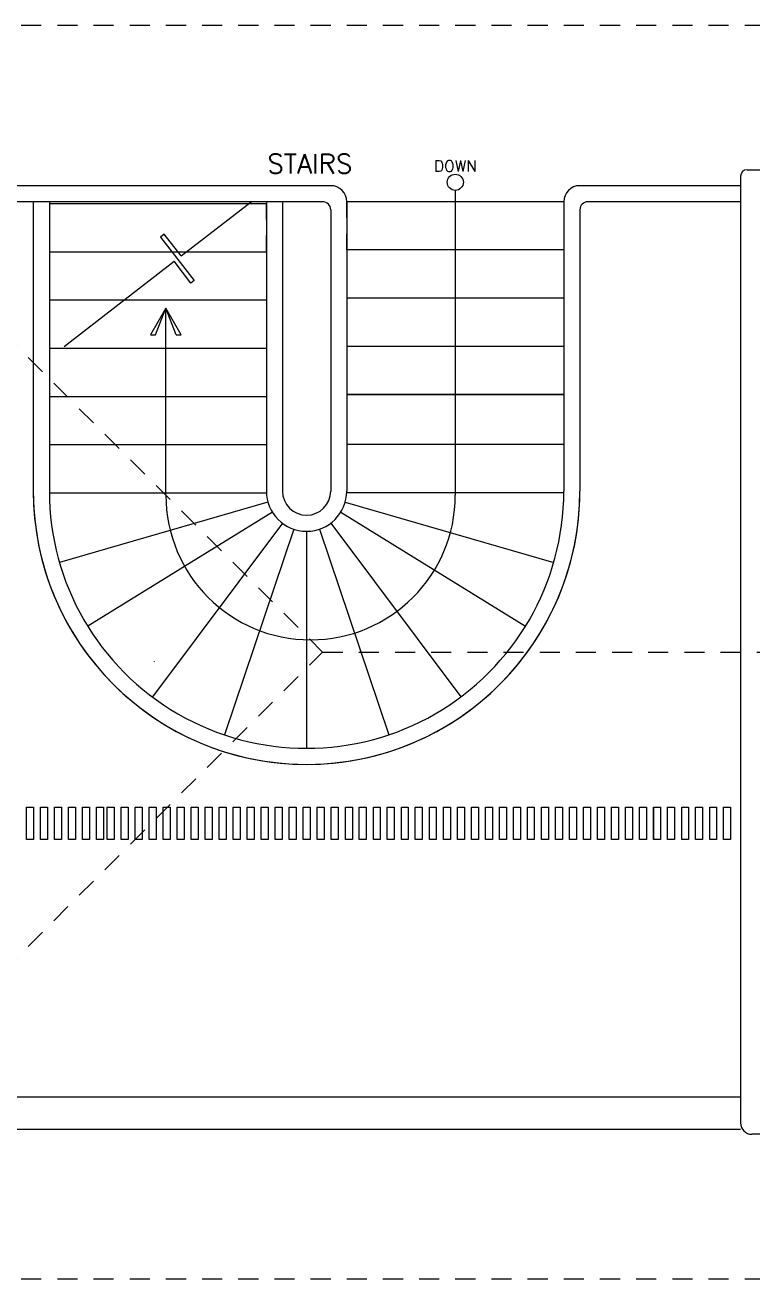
# Model space of a CAD drawing. Header units: metres. Extents: x -232 to 581, y 30 to 789.
# Drawn here: x 221.81 to 226.33, y 725.92 to 733.72 of the extents above; entities that cross this region are included whole.
import ezdxf

# ---------------------------------------------------------------- set-up
doc = ezdxf.new("R2010")
doc.units = ezdxf.units.M
doc.linetypes.add('DASHED', pattern=[0.75, 0.5, -0.25])
doc.linetypes.add('HIDDEN2', pattern=[0.1875, 0.125, -0.0625])
for name, color, linetype, lineweight in [('A-DOOR', 35, 'Continuous', 5), ('A-WALL', 250, 'Continuous', 20), ('baranda vidrio', 143, 'Continuous', 0), ('baños', 140, 'Continuous', 0), ('muros bajitos', 252, 'Continuous', 5), ('textos', 7, 'Continuous', 0)]:
    doc.layers.add(name, color=color, linetype=linetype, lineweight=lineweight)
doc.layers.add('PISO', color=7, linetype='Continuous', lineweight=5, true_color=0xe6e6e6)
doc.layers.add('Techos 1', color=7, linetype='HIDDEN2', lineweight=9, true_color=0x42391a)
doc.styles.add('Roman', font='romans')
doc.styles.get("Standard").update_dxf_attribs({"font": 'arial.ttf'})

# ---------------------------------------------------------------- blocks, each defined once
blk = doc.blocks.new('21.11.2025 LN09 2DO NIVEL')
at = {"layer": 'A-DOOR', "color": 18, "true_color": 0x000000}
for points in [[(260.4863, 142.2352), (260.5296, 142.2352), (260.5296, 142.0352), (260.4863, 142.0352)], [(260.5739, 142.2352), (260.6171, 142.2352), (260.6171, 142.0352), (260.5739, 142.0352)], [(260.6604, 142.2352), (260.7037, 142.2352), (260.7037, 142.0352), (260.6604, 142.0352)], [(260.7479, 142.2352), (260.7912, 142.2352), (260.7912, 142.0352), (260.7479, 142.0352)], [(260.8345, 142.2352), (260.8777, 142.2352), (260.8777, 142.0352), (260.8345, 142.0352)], [(260.922, 142.2352), (260.9653, 142.2352), (260.9653, 142.0352), (260.922, 142.0352)], [(260.9879, 142.2352), (261.0312, 142.2352), (261.0312, 142.0352), (260.9879, 142.0352)], [(261.0754, 142.2352), (261.1187, 142.2352), (261.1187, 142.0352), (261.0754, 142.0352)], [(261.162, 142.2352), (261.2052, 142.2352), (261.2052, 142.0352), (261.162, 142.0352)], [(261.2495, 142.2352), (261.2927, 142.2352), (261.2927, 142.0352), (261.2495, 142.0352)], [(261.336, 142.2352), (261.3793, 142.2352), (261.3793, 142.0352), (261.336, 142.0352)], [(261.4235, 142.2352), (261.4668, 142.2352), (261.4668, 142.0352), (261.4235, 142.0352)], [(261.5101, 142.2352), (261.5533, 142.2352), (261.5533, 142.0352), (261.5101, 142.0352)], [(261.5976, 142.2352), (261.6409, 142.2352), (261.6409, 142.0352), (261.5976, 142.0352)], [(261.6851, 142.2352), (261.7284, 142.2352), (261.7284, 142.0352), (261.6851, 142.0352)], [(261.7727, 142.2352), (261.8159, 142.2352), (261.8159, 142.0352), (261.7727, 142.0352)], [(261.8592, 142.2352), (261.9025, 142.2352), (261.9025, 142.0352), (261.8592, 142.0352)], [(261.9467, 142.2352), (261.99, 142.2352), (261.99, 142.0352), (261.9467, 142.0352)], [(262.0333, 142.2352), (262.0765, 142.2352), (262.0765, 142.0352), (262.0333, 142.0352)], [(262.1208, 142.2352), (262.164, 142.2352), (262.164, 142.0352), (262.1208, 142.0352)], [(262.2073, 142.2352), (262.2506, 142.2352), (262.2506, 142.0352), (262.2073, 142.0352)], [(262.2948, 142.2352), (262.3381, 142.2352), (262.3381, 142.0352), (262.2948, 142.0352)], [(262.3824, 142.2352), (262.4256, 142.2352), (262.4256, 142.0352), (262.3824, 142.0352)], [(262.4699, 142.2352), (262.5132, 142.2352), (262.5132, 142.0352), (262.4699, 142.0352)], [(262.5564, 142.2352), (262.5997, 142.2352), (262.5997, 142.0352), (262.5564, 142.0352)], [(262.644, 142.2352), (262.6872, 142.2352), (262.6872, 142.0352), (262.644, 142.0352)], [(262.7305, 142.2352), (262.7738, 142.2352), (262.7738, 142.0352), (262.7305, 142.0352)], [(262.818, 142.2352), (262.8613, 142.2352), (262.8613, 142.0352), (262.818, 142.0352)], [(262.9046, 142.2352), (262.9478, 142.2352), (262.9478, 142.0352), (262.9046, 142.0352)], [(262.9921, 142.2352), (263.0353, 142.2352), (263.0353, 142.0352), (262.9921, 142.0352)], [(263.0796, 142.2352), (263.1229, 142.2352), (263.1229, 142.0352), (263.0796, 142.0352)], [(263.1671, 142.2352), (263.2104, 142.2352), (263.2104, 142.0352), (263.1671, 142.0352)], [(263.2537, 142.2352), (263.2969, 142.2352), (263.2969, 142.0352), (263.2537, 142.0352)], [(263.3412, 142.2352), (263.3845, 142.2352), (263.3845, 142.0352), (263.3412, 142.0352)], [(263.4277, 142.2352), (263.471, 142.2352), (263.471, 142.0352), (263.4277, 142.0352)], [(263.5153, 142.2352), (263.5585, 142.2352), (263.5585, 142.0352), (263.5153, 142.0352)], [(263.6018, 142.2352), (263.6451, 142.2352), (263.6451, 142.0352), (263.6018, 142.0352)], [(263.6893, 142.2352), (263.7326, 142.2352), (263.7326, 142.0352), (263.6893, 142.0352)], [(263.7768, 142.2352), (263.8201, 142.2352), (263.8201, 142.0352), (263.7768, 142.0352)], [(263.8644, 142.2352), (263.9076, 142.2352), (263.9076, 142.0352), (263.8644, 142.0352)], [(263.9509, 142.2352), (263.9942, 142.2352), (263.9942, 142.0352), (263.9509, 142.0352)], [(264.0384, 142.2352), (264.0817, 142.2352), (264.0817, 142.0352), (264.0384, 142.0352)], [(264.125, 142.2352), (264.1682, 142.2352), (264.1682, 142.0352), (264.125, 142.0352)], [(264.2125, 142.2352), (264.2558, 142.2352), (264.2558, 142.0352), (264.2125, 142.0352)], [(264.299, 142.2352), (264.3423, 142.2352), (264.3423, 142.0352), (264.299, 142.0352)], [(264.3, 142.2352), (264.3433, 142.2352), (264.3433, 142.0352), (264.3, 142.0352)], [(264.3866, 142.2352), (264.4298, 142.2352), (264.4298, 142.0352), (264.3866, 142.0352)], [(264.3876, 142.2352), (264.4308, 142.2352), (264.4308, 142.0352), (264.3876, 142.0352)], [(264.4741, 142.2352), (264.5174, 142.2352), (264.5174, 142.0352), (264.4741, 142.0352)], [(264.5616, 142.2352), (264.6049, 142.2352), (264.6049, 142.0352), (264.5616, 142.0352)], [(264.6481, 142.2352), (264.6914, 142.2352), (264.6914, 142.0352), (264.6481, 142.0352)], [(264.7357, 142.2352), (264.7789, 142.2352), (264.7789, 142.0352), (264.7357, 142.0352)], [(264.8222, 142.2352), (264.8655, 142.2352), (264.8655, 142.0352), (264.8222, 142.0352)]]:
    blk.add_lwpolyline(points, close=True, dxfattribs=at)
at = {"layer": 'A-WALL', "color": 18, "true_color": 0x000000}
for p, q in [((264.9685, 146.2015), (265.8385, 146.2015)), ((264.9285, 146.1615), (264.9285, 140.2714)), ((265.8635, 140.2014), (264.9985, 140.2014))]:
    blk.add_line(p, q, dxfattribs=at)
for centre, radius, start, end in [((264.9685, 146.1615), 0.04, 90, 180), ((264.9985, 140.2714), 0.07, 180, 270)]:
    blk.add_arc(centre, radius, start, end, dxfattribs=at)
at = {"layer": 'baranda vidrio', "color": 18, "true_color": 0x000000}
blk.add_arc((262.2285, 144.2024), 0.15, 180, 360, dxfattribs=at)
at = {"layer": 'muros bajitos', "color": 18, "true_color": 0x000000}
for p, q in [((262.3785, 146.1024), (259.5285, 146.1024)), ((264.9285, 146.1024), (263.9285, 146.1024)), ((262.3285, 146.0024), (259.5285, 146.0024)), ((260.5285, 146.0024), (260.5285, 144.2024)), ((260.6285, 146.0024), (260.6285, 144.2024)), ((261.9785, 146.0024), (261.9785, 144.2024)), ((262.0785, 146.0024), (262.0785, 144.2024)), ((262.3785, 145.9524), (262.3785, 144.2024)), ((262.4785, 146.0024), (262.4785, 144.2024)), ((263.8285, 146.0024), (263.8285, 144.2024)), ((263.9285, 145.9524), (263.9285, 144.2024)), ((264.9314, 146.0024), (263.9785, 146.0024))]:
    blk.add_line(p, q, dxfattribs=at)
for centre, radius, start, end in [((262.3785, 146.0024), 0.1, 0, 90), ((263.9285, 146.0024), 0.1, 90, 180), ((262.3285, 145.9524), 0.05, 0, 90), ((263.9785, 145.9524), 0.05, 90, 180), ((262.2285, 144.2024), 1.7, 180, 0), ((262.2285, 144.2024), 1.6, 180, 0.00098), ((262.2285, 144.2024), 0.25, 180, 0), ((262.2285, 144.2024), 0.15, 180, 0)]:
    blk.add_arc(centre, radius, start, end, dxfattribs=at)
at = {"layer": 'PISO', "color": 18, "true_color": 0x000000}
for p, q in [((260.5285, 146.0024), (260.5285, 144.2024)), ((260.6285, 145.9918), (261.5909, 145.9918)), ((261.448, 145.6658), (261.8828, 146.0024)), ((261.5909, 145.9918), (261.9785, 145.9918)), ((262.0785, 146.0024), (262.0785, 144.2024)), ((263.8285, 146.0024), (262.4785, 146.0024)), ((261.3434, 145.8009), (261.3204, 145.783)), ((261.3204, 145.783), (261.5295, 145.5128)), ((261.448, 145.6658), (261.3434, 145.8009)), ((260.6285, 145.6918), (261.9785, 145.6918)), ((260.7201, 145.1024), (261.404, 145.6318)), ((261.5086, 145.4967), (261.404, 145.6318)), ((263.8285, 145.7024), (262.4785, 145.7024)), ((261.5295, 145.5128), (261.5086, 145.4967)), ((263.8285, 145.4024), (262.4785, 145.4024)), ((260.6285, 145.3918), (261.9785, 145.3918)), ((260.6285, 145.0918), (261.9785, 145.0918)), ((263.8285, 145.1024), (262.4785, 145.1024)), ((260.6285, 144.7918), (261.9785, 144.7918)), ((260.6285, 144.7918), (261.9785, 144.7918)), ((263.8285, 144.8024), (262.4785, 144.8024)), ((262.4785, 144.8024), (263.8285, 144.8024)), ((260.6285, 144.4918), (261.9785, 144.4918)), ((263.8285, 144.4918), (262.4785, 144.4918)), ((260.6285, 144.1918), (261.9785, 144.1918)), ((263.8285, 144.1918), (262.4785, 144.1918)), ((261.9883, 144.1329), (260.6914, 143.7581)), ((262.0158, 144.071), (260.8673, 143.3614)), ((262.4412, 144.071), (263.5897, 143.3614)), ((262.4687, 144.1329), (263.7656, 143.7581)), ((262.0786, 144.0023), (261.2693, 142.9218)), ((262.3784, 144.0023), (263.1878, 142.9218)), ((262.1487, 143.9654), (261.7178, 142.6861)), ((262.1487, 143.9654), (261.7178, 142.6861)), ((262.2285, 143.9524), (262.2285, 142.6024)), ((262.2285, 143.9524), (262.2285, 142.6024)), ((262.3083, 143.9654), (262.7392, 142.6861)), ((262.3083, 143.9654), (262.7392, 142.6861)), ((261.2835, 143.1418), (261.2835, 143.1446)), ((259.5285, 140.4338), (264.9285, 140.4338)), ((259.4885, 140.2338), (264.9285, 140.2338))]:
    blk.add_line(p, q, dxfattribs=at)
at = {"layer": 'PISO', "color": 18, "linetype": 'DASHED', "ltscale": 0.1, "true_color": 0x000000}
for p, q in [((261.9785, 145.6918), (261.9785, 146.0024)), ((262.4785, 145.7024), (262.4785, 146.0024)), ((262.8661, 145.4024), (262.4785, 145.4024))]:
    blk.add_line(p, q, dxfattribs=at)
at = {"layer": 'PISO', "color": 18, "true_color": 0x000000}
blk.add_arc((262.2285, 144.2024), 1.7, 180, 0.00098, dxfattribs=at)
at = {"layer": 'Techos 1', "color": 18, "true_color": 0x000000}
for p, q in [((258.4285, 147.1015), (270.5753, 147.1015)), ((258.4285, 147.1015), (262.3285, 143.2014)), ((258.4285, 139.3014), (262.3285, 143.2014)), ((262.3285, 143.2014), (274.4785, 143.2014)), ((258.4285, 139.3014), (283.8785, 139.3014))]:
    blk.add_line(p, q, dxfattribs=at)
at = {"layer": 'textos', "color": 18, "true_color": 0x000000}
for p, q in [((263.1535, 146.0733), (263.1535, 144.177)), ((261.3535, 145.3405), (261.2578, 145.1747)), ((261.2888, 145.1747), (261.3535, 145.3405)), ((261.3535, 144.177), (261.3535, 145.3405)), ((261.4493, 145.1747), (261.3535, 145.3405)), ((261.4183, 145.1747), (261.3535, 145.3405)), ((261.2578, 145.1747), (261.2888, 145.1747)), ((261.4183, 145.1747), (261.4493, 145.1747))]:
    blk.add_line(p, q, dxfattribs=at)
blk.add_circle((263.1535, 146.1233), 0.05, dxfattribs=at)
for start, end in [(180, 270), (270, 0)]:
    blk.add_arc((262.2535, 144.177), 0.9, start, end, dxfattribs=at)
at = {"layer": 'baños', "color": 18, "linetype": 'Continuous', "true_color": 0x000000, "flags": 8}
for tag, p in [('TRADENAME', (265.5139, 159.7825, 0)), ('MODELNUMBER', (265.5139, 159.7825, 0)), ('PRODUCT', (265.5139, 159.7825, 0)), ('MATERIAL', (265.5139, 159.7824, 0)), ('MODELNUMBER', (266.6886, 159.7825, 0)), ('PRODUCT', (266.6886, 159.7825, 0)), ('TRADENAME', (266.6886, 159.7825, 0)), ('MATERIAL', (266.6886, 159.7824, 0))]:
    blk.add_attdef(tag, p, '', height=0.0000254, rotation=180.00008, dxfattribs=at)
at = {"layer": 'textos', "color": 18, "true_color": 0x000000, "insert": (263.9513, 146.1788), "char_height": 0.15, "width": 3.404877, "attachment_point": 9}
blk.add_mtext('\\pxqc;{\\Fromans|c0;\\H0.8x;STAIRS}', dxfattribs=at)
at = {"layer": 'textos', "color": 18, "true_color": 0x000000, "insert": (263.2879, 146.2596), "char_height": 0.07, "attachment_point": 3, "style": 'Roman'}
blk.add_mtext_dynamic_manual_height_columns('DOWN', width=109.130705, gutter_width=50, heights=[0], dxfattribs=at)

msp = doc.modelspace()

# ---------------------------------------------------------------- block references
at = {"color": 1}
msp.add_blockref('21.11.2025 LN09 2DO NIVEL', (-38.6658, 586.621), dxfattribs=at)

doc.saveas('drawing.dxf')
